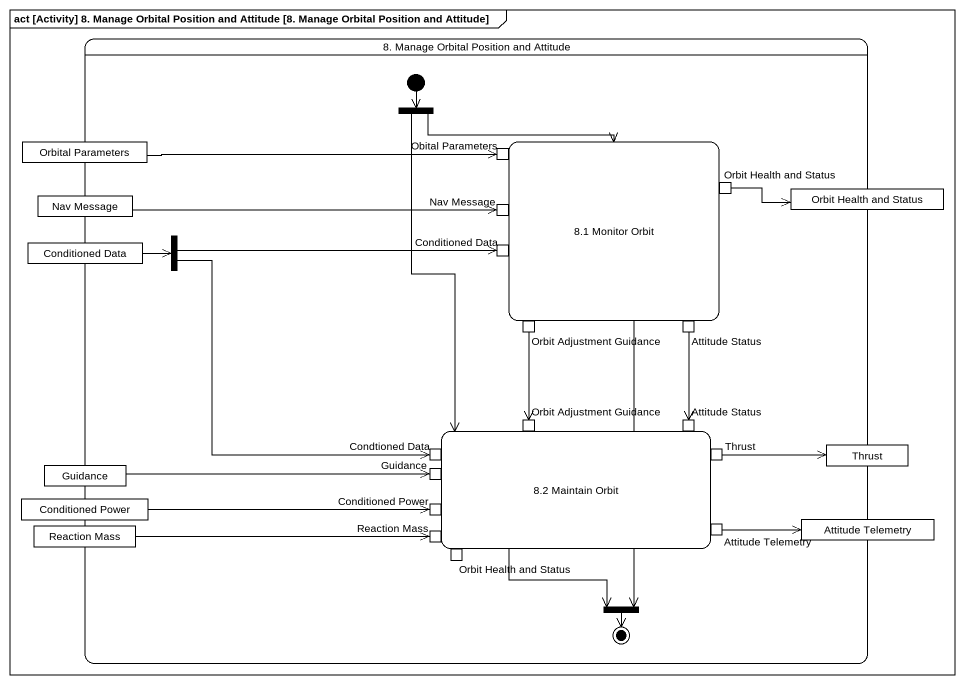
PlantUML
@startuml
mainframe act [Activity] 8. Manage Orbital Position and Attitude [8. Manage Orbital Position and Attitude]
hide empty description
state "8. Manage Orbital Position and Attitude" as s8_Manage_Orbital_Position {
  state "Orbital Parameters" as Orbital_Parameters <<object>>
  state fork1 <<fork>>
  state "8.1 Monitor Orbit" as s8_1_Monitor_Orbit {
    state "Obital Parameters" as Obital_Parameters <<inputPin>>
    state "Orbit Health and Status" as Orbit_Health_and_Status <<outputPin>>
    state "Nav Message" as Nav_Message_2 <<inputPin>>
    state "Conditioned Data" as Conditioned_Data_2 <<inputPin>>
    state "Orbit Adjustment Guidance" as Orbit_Adjustment_Guidance <<outputPin>>
    state "Attitude Status" as Attitude_Status <<outputPin>>
  }
  state "Nav Message" as Nav_Message <<object>>
  state "Orbit Health and Status" as Orbit_Health_and_Status_2 <<object>>
  state "Conditioned Data" as Conditioned_Data <<object>>
  state fork2 <<fork>>
  state "8.2 Maintain Orbit" as s8_2_Maintain_Orbit {
    state "Orbit Adjustment Guidance" as Orbit_Adjustment_Guidance_2 <<inputPin>>
    state "Attitude Status" as Attitude_Status_2 <<inputPin>>
    state "Condtioned Data" as Condtioned_Data <<inputPin>>
    state "Guidance" as Guidance_2 <<inputPin>>
    state "Thrust" as Thrust_2 <<outputPin>>
    state "Reaction Mass" as Reaction_Mass_2 <<inputPin>>
    state "Conditioned Power" as Conditioned_Power_2 <<inputPin>>
    state "Attitude Telemetry" as Attitude_Telemetry <<outputPin>>
    state "Orbit Health and Status" as Orbit_Health_and_Status_3 <<outputPin>>
  }
  state Thrust <<object>>
  state Guidance <<object>>
  state "Conditioned Power" as Conditioned_Power <<object>>
  state "Reaction Mass" as Reaction_Mass <<object>>
  state "Attitude Telemetry" as Attitude_Telemetry_2 <<object>>
  state fork3 <<join>>
  [*] --> fork1
  fork3 --> [*]
}
Orbital_Parameters -right-> Obital_Parameters
fork1 --> s8_1_Monitor_Orbit
fork1 --> s8_2_Maintain_Orbit
s8_1_Monitor_Orbit --> fork3
Orbit_Health_and_Status -right-> Orbit_Health_and_Status_2
Nav_Message -right-> Nav_Message_2
Conditioned_Data -right-> fork2
fork2 -right-> Conditioned_Data_2
fork2 --> Condtioned_Data
Orbit_Adjustment_Guidance --> Orbit_Adjustment_Guidance_2
Attitude_Status --> Attitude_Status_2
s8_2_Maintain_Orbit --> fork3
Guidance -right-> Guidance_2
Thrust_2 -right-> Thrust
Conditioned_Power -right-> Conditioned_Power_2
Reaction_Mass -right-> Reaction_Mass_2
Attitude_Telemetry -right-> Attitude_Telemetry_2
@enduml
